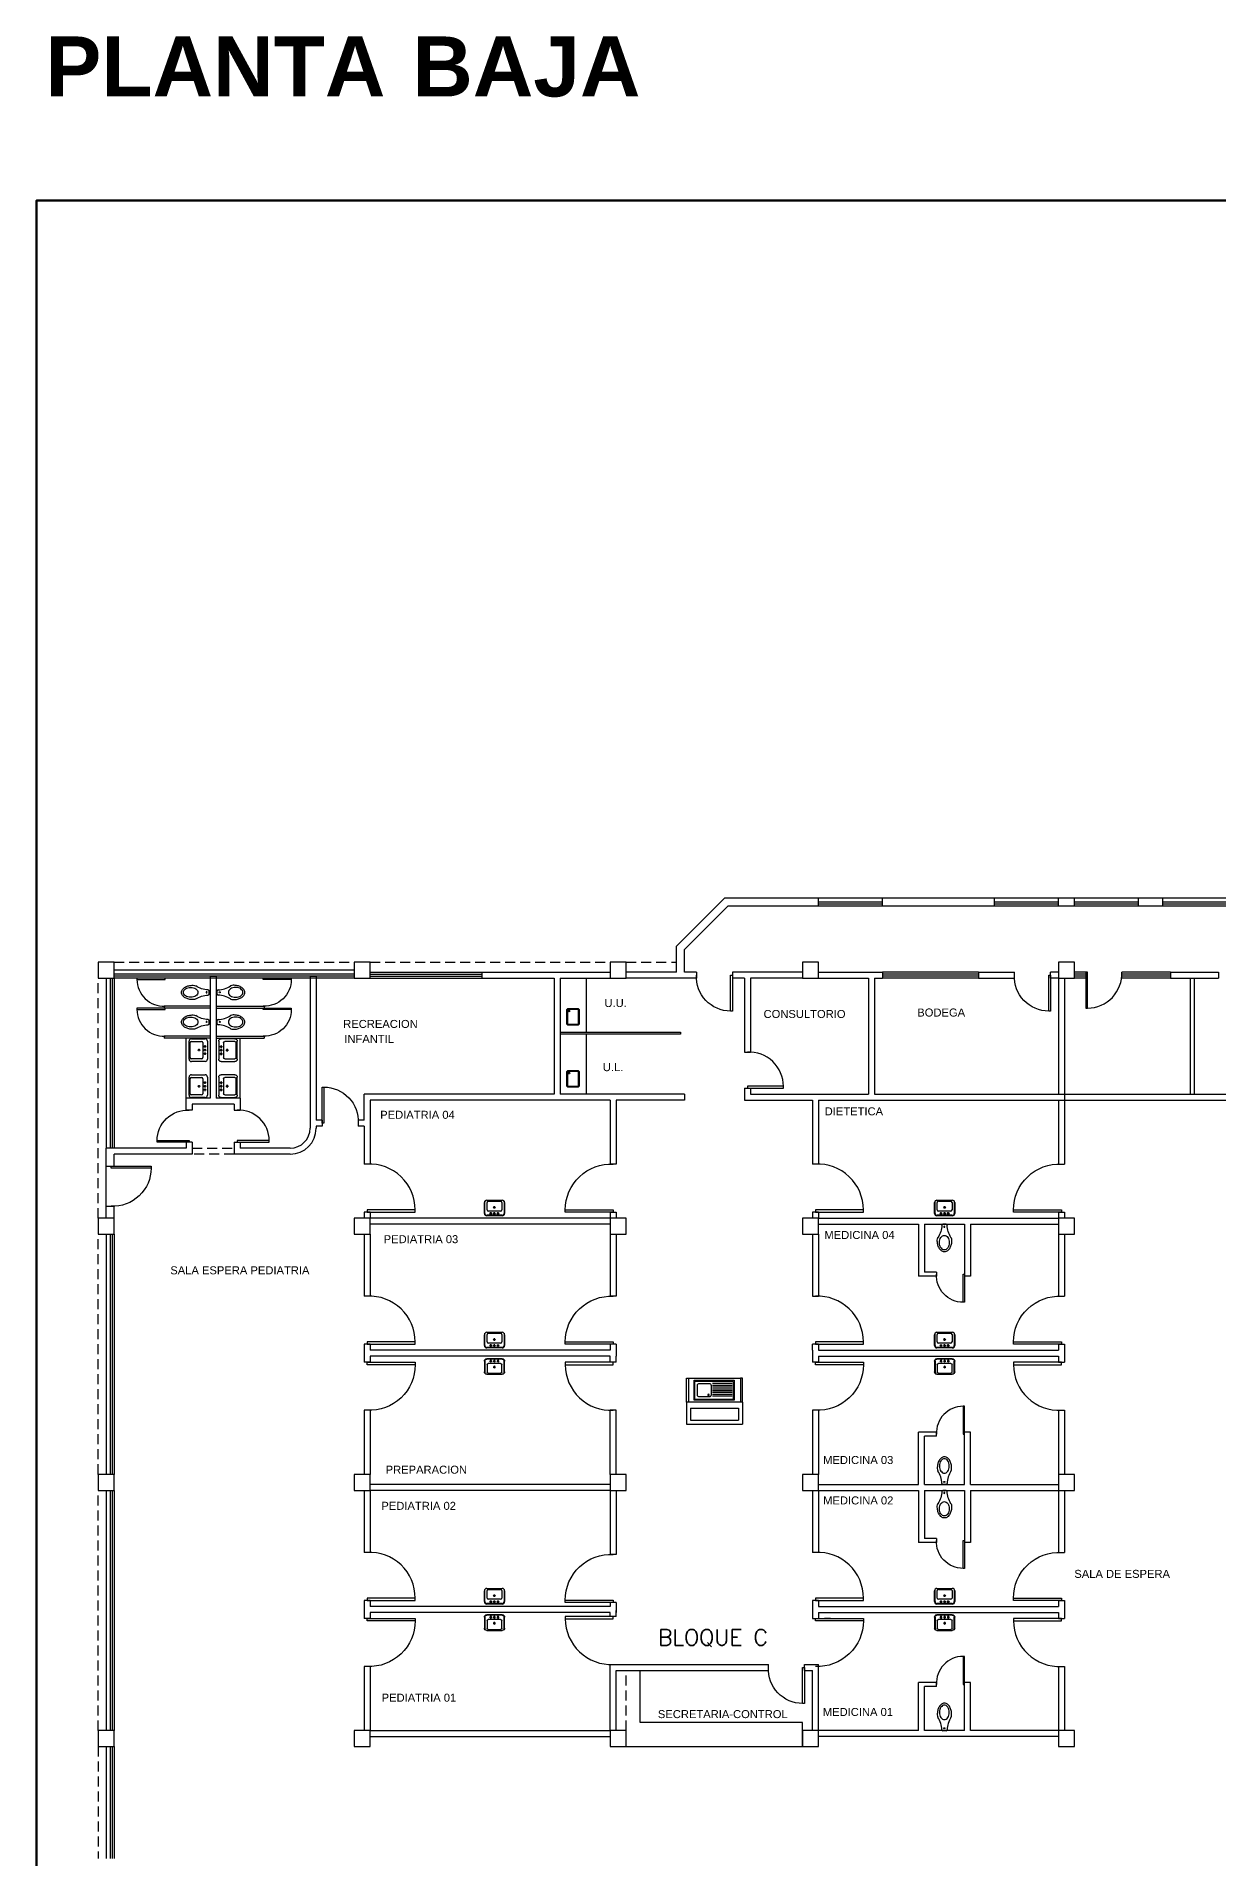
# Model space of a CAD drawing. Header units: metres. Extents: x 51 to 18146, y -212 to 18074.
# Drawn here: x 51.49 to 81.03, y 126.05 to 171.58 of the extents above; entities that cross this region are included whole.
import ezdxf

# ---------------------------------------------------------------- set-up
doc = ezdxf.new("R2010")
doc.units = ezdxf.units.M
doc.linetypes.add('HIDDEN', pattern=[0.375, 0.25, -0.125])
doc.layers.get('0').update_dxf_attribs({"color": 250})
for name, color, linetype in [('AY', 1, 'Continuous'), ('COL', 2, 'Continuous'), ('MU', 1, 'Continuous'), ('NO', 250, 'Continuous'), ('PA', 7, 'Continuous'), ('PU', 1, 'Continuous'), ('SA', 1, 'Continuous'), ('TA', 3, 'Continuous'), ('VE', 5, 'Continuous')]:
    doc.layers.add(name, color=color, linetype=linetype)
doc.layers.add('ZONAS', color=20, linetype='Continuous', lineweight=50)
doc.layers.get('0').freeze()
doc.styles.add('ROMANS', font='romans', dxfattribs={"height": 0.13})
doc.styles.get("Standard").update_dxf_attribs({"font": 'arial.ttf'})

# ---------------------------------------------------------------- blocks, each defined once
blk = doc.blocks.new('AS-01')
at = {"color": 0}
for p, q in [((-0.246, -0.098), (-0.246, 0.172)), ((-0.233, -0.135), (-0.233, 0.172)), ((-0.186, 0.232), (0.199, 0.232)), ((-0.186, 0.219), (0.199, 0.219)), ((-0.178, -0.103), (-0.178, 0.082)), ((-0.148, 0.112), (0.162, 0.112)), ((-0.053, 0.172), (-0.113, 0.172)), ((-0.083, 0.202), (-0.083, 0.142)), ((0.037, 0.172), (-0.023, 0.172)), ((0.037, 0.022), (-0.023, 0.022)), ((0.007, 0.202), (0.007, 0.142)), ((0.007, 0.052), (0.007, -0.008)), ((0.127, 0.172), (0.067, 0.172)), ((0.097, 0.202), (0.097, 0.142)), ((0.192, 0.082), (0.192, -0.103)), ((0.247, 0.172), (0.247, -0.135)), ((0.259, 0.172), (0.259, -0.098)), ((0.199, -0.158), (-0.186, -0.158)), ((0.162, -0.133), (-0.148, -0.133))]:
    blk.add_line(p, q, dxfattribs=at)
for centre in [(-0.083, 0.172), (0.007, 0.172), (0.007, 0.022), (0.097, 0.172)]:
    blk.add_circle(centre, 0.02, dxfattribs=at)
for centre, radius, start, end in [((-0.186, 0.172), 0.06, 90, 180), ((-0.186, 0.172), 0.0475, 90, 180), ((-0.148, 0.082), 0.03, 90, 180), ((0.162, 0.082), 0.03, 0, 90), ((0.199, 0.172), 0.06, 0, 90), ((0.199, 0.172), 0.0475, 0, 90), ((-0.186, -0.098), 0.06, 180, 270), ((-0.148, -0.103), 0.03, 180, 270), ((0.162, -0.103), 0.03, 270, 0), ((0.199, -0.098), 0.06, 270, 0)]:
    blk.add_arc(centre, radius, start, end, dxfattribs=at)
blk = doc.blocks.new('P-IZ')
at = {"color": 0}
blk.add_lwpolyline([(0.05, 1), (0.05, 0), (0, 0), (0, 1), (0.05, 1, -0.429311), (1, 0, -3.280951)], format="xyb", dxfattribs=at)
blk = doc.blocks.new('AS-03')
at = {"color": 0}
for p, q in [((-0.278, -0.098), (-0.278, 0.242)), ((-0.218, 0.302), (0.232, 0.302)), ((-0.211, -0.103), (-0.211, 0.152)), ((-0.181, 0.182), (0.194, 0.182)), ((-0.053, 0.242), (-0.113, 0.242)), ((-0.083, 0.272), (-0.083, 0.212)), ((0.037, 0.242), (-0.023, 0.242)), ((0.037, 0.092), (-0.023, 0.092)), ((0.007, 0.272), (0.007, 0.212)), ((0.007, 0.122), (0.007, 0.062)), ((0.127, 0.242), (0.067, 0.242)), ((0.097, 0.272), (0.097, 0.212)), ((0.224, 0.152), (0.224, -0.103)), ((0.292, 0.242), (0.292, -0.098)), ((0.232, -0.158), (-0.218, -0.158)), ((0.194, -0.133), (-0.181, -0.133))]:
    blk.add_line(p, q, dxfattribs=at)
for centre in [(-0.083, 0.242), (0.007, 0.242), (0.007, 0.092), (0.097, 0.242)]:
    blk.add_circle(centre, 0.02, dxfattribs=at)
for centre, radius, start, end in [((-0.218, 0.242), 0.06, 90, 180), ((-0.181, 0.152), 0.03, 90, 180), ((0.194, 0.152), 0.03, 0, 90), ((0.232, 0.242), 0.06, 0, 90), ((-0.218, -0.098), 0.06, 180, 270), ((-0.181, -0.103), 0.03, 180, 270), ((0.194, -0.103), 0.03, 270, 0), ((0.232, -0.098), 0.06, 270, 0)]:
    blk.add_arc(centre, radius, start, end, dxfattribs=at)
blk = doc.blocks.new('AS-14')
at = {"color": 0}
blk.add_line((-0.046, 0.483), (0.036, 0.483), dxfattribs=at)
for points in [[(-0.162, 0.158, 0.022879), (-0.17, 0.146, 0.128162), (-0.185, 0.088, 0.055069), (-0.173, -0.023, 0.068879), (-0.14, -0.11, 0.105724), (-0.079, -0.182, 0.165058), (-0.005, -0.207, 0.165058), (0.069, -0.182, 0.105724), (0.13, -0.11, 0.068879), (0.163, -0.023, 0.055069), (0.175, 0.088, 0.128162)], [(0.175, 0.088, 0.128162), (0.16, 0.146, 0.022879), (0.152, 0.158, 0.085166)]]:
    blk.add_lwpolyline(points, format="xyb", dxfattribs=at)
blk.add_lwpolyline([(-0.125, 0.023, 0.068446), (-0.116, -0.049, 0.080596), (-0.09, -0.105, 0.107056), (-0.047, -0.145, 0.138156), (-0.003, -0.158, 0.138156), (0.041, -0.145, 0.107056), (0.083, -0.105, 0.080596), (0.109, -0.049, 0.068446), (0.119, 0.023, 0.068446), (0.109, 0.095, 0.080596), (0.083, 0.151, 0.107056), (0.041, 0.191, 0.138156), (-0.003, 0.203, 0.138156), (-0.047, 0.191, 0.107056), (-0.09, 0.151, 0.080596), (-0.116, 0.095, 0.068446)], format="xyb", close=True, dxfattribs=at)
blk.add_circle((-0.002, 0.42), 0.0125, dxfattribs=at)
for centre, radius, start, end in [((-0.7, 0.487), 0.63, 327.6068, 357.4769), ((-0.046, 0.458), 0.025, 90, 177.4769), ((0.036, 0.458), 0.025, 2.5231, 90), ((0.69, 0.487), 0.63, 182.5231, 212.3932)]:
    blk.add_arc(centre, radius, start, end, dxfattribs=at)
blk = doc.blocks.new('P-DE')
at = {"color": 0}
blk.add_lwpolyline([(-0.05, 1), (-0.05, 0), (0, 0), (0, 1), (-0.05, 1, 0.429311), (-1, 0, 3.280951)], format="xyb", dxfattribs=at)
blk = doc.blocks.new('AS-28')
at = {"color": 0}
for points in [[(-0.201, 0.149), (-0.201, -0.121), (-0.176, -0.146), (0.174, -0.146), (0.199, -0.121), (0.199, 0.149), (0.174, 0.174), (-0.176, 0.174)], [(-0.181, 0.141), (-0.181, -0.112), (-0.168, -0.126), (0.165, -0.126), (0.179, -0.112), (0.179, 0.141), (0.165, 0.154), (-0.168, 0.154)]]:
    blk.add_lwpolyline(points, close=True, dxfattribs=at)
blk.add_circle((0.142, 0.115), 0.02, dxfattribs=at)
blk = doc.blocks.new('AS-07')
at = {"color": 0}
for p, q in [((0.446, 0.149), (-0.048, 0.149)), ((0.446, 0.104), (-0.048, 0.104)), ((0.446, 0.059), (-0.048, 0.059)), ((0.446, 0.014), (-0.048, 0.014)), ((0.446, -0.031), (-0.048, -0.031)), ((0.446, -0.076), (-0.048, -0.076)), ((0.446, -0.121), (-0.048, -0.121)), ((0.446, -0.166), (-0.048, -0.166))]:
    blk.add_line(p, q, dxfattribs=at)
blk.add_lwpolyline([(-0.507, 0.25), (-0.507, -0.25), (0.493, -0.25), (0.493, 0.25)], close=True, dxfattribs=at)
for points in [[(-0.487, 0.2), (-0.487, -0.2, 0.414214), (-0.457, -0.23), (0.443, -0.23, 0.414214), (0.473, -0.2), (0.473, 0.2, 0.414214), (0.443, 0.23), (-0.457, 0.23, 0.414214)], [(-0.421, 0.117), (-0.421, -0.123, 0.414214), (-0.371, -0.173), (-0.131, -0.173, 0.414214), (-0.081, -0.123), (-0.081, 0.117, 0.414214), (-0.131, 0.167), (-0.371, 0.167, 0.414214)]]:
    blk.add_lwpolyline(points, format="xyb", close=True, dxfattribs=at)
blk.add_circle((-0.147, 0.118), 0.02, dxfattribs=at)
blk = doc.blocks.new('-COL40-')
at = {"color": 0}
blk.add_lwpolyline([(-0.2, 0.2), (-0.2, -0.2), (0.2, -0.2), (0.2, 0.2)], close=True, dxfattribs=at)

msp = doc.modelspace()

# ---------------------------------------------------------------- linework, layer by layer
at = {"layer": 'AY', "color": 0, "linetype": 'HIDDEN'}
for p, q in [((53.434, 148.447), (59.434, 148.447)), ((59.834, 148.447), (65.834, 148.447)), ((66.234, 148.447), (67.484, 148.447)), ((53.034, 142.047), (53.034, 148.047)), ((55.384, 143.797), (56.434, 143.797)), ((56.434, 143.647), (55.384, 143.647)), ((53.034, 135.647), (53.034, 141.647)), ((53.034, 129.247), (53.034, 135.247)), ((53.034, 128.847), (53.034, 126.047))]:
    msp.add_line(p, q, dxfattribs=at)
at = {"layer": 'AY', "color": 0}
msp.add_line((53.234, 142.347), (53.234, 143.347), dxfattribs=at)
at = {"layer": 'MU', "color": 0}
for p, q in [((65.234, 148.047), (65.234, 146.697)), ((65.234, 146.647), (65.234, 145.147)), ((55.234, 145.047), (55.234, 146.547)), ((56.584, 145.047), (56.584, 146.547)), ((67.784, 138.047), (69.084, 138.047)), ((66.584, 129.447), (66.584, 130.747)), ((70.634, 129.447), (66.584, 129.447)), ((70.634, 128.847), (70.634, 129.447)), ((66.234, 128.847), (70.634, 128.847))]:
    msp.add_line(p, q, dxfattribs=at)
at = {"layer": 'MU', "color": 0, "linetype": 'HIDDEN'}
msp.add_line((66.234, 129.247), (66.234, 130.747), dxfattribs=at)
at = {"layer": 'NO'}
for p, q in [((80.325, 148.047), (80.325, 145.147)), ((80.425, 148.047), (80.425, 145.147))]:
    msp.add_line(p, q, dxfattribs=at)
at = {"layer": 'PA', "color": 0}
for p, q in [((67.484, 148.847), (68.684, 150.047)), ((67.684, 148.764), (68.767, 149.847)), ((71.034, 150.047), (68.684, 150.047)), ((71.034, 149.847), (68.767, 149.847)), ((71.034, 149.847), (71.034, 150.047)), ((72.634, 149.847), (72.634, 150.047)), ((75.434, 150.047), (72.634, 150.047)), ((75.434, 149.847), (72.634, 149.847)), ((75.434, 149.847), (75.434, 150.047)), ((77.434, 150.047), (77.034, 150.047)), ((77.034, 149.847), (77.034, 150.047)), ((77.434, 149.847), (77.034, 149.847)), ((77.434, 149.847), (77.434, 150.047)), ((79.034, 149.847), (79.034, 150.047)), ((79.634, 150.047), (79.034, 150.047)), ((79.634, 149.847), (79.034, 149.847)), ((79.634, 150.047), (79.634, 149.847)), ((67.484, 148.197), (67.484, 148.847)), ((67.684, 148.197), (67.684, 148.764)), ((55.834, 148.097), (55.984, 148.097)), ((55.834, 148.097), (55.834, 145.047)), ((55.984, 148.097), (55.984, 145.047)), ((58.334, 148.097), (58.484, 148.097)), ((58.334, 148.097), (58.334, 144.297)), ((58.484, 148.097), (58.484, 144.497)), ((62.634, 148.047), (62.634, 148.197)), ((62.634, 148.197), (65.834, 148.197)), ((62.634, 148.047), (64.434, 148.047)), ((64.434, 148.047), (64.434, 145.147)), ((64.584, 148.047), (65.834, 148.047)), ((64.584, 148.047), (64.584, 145.147)), ((67.484, 148.197), (66.234, 148.197)), ((67.984, 148.047), (66.234, 148.047)), ((67.984, 148.197), (67.684, 148.197)), ((67.984, 148.197), (67.984, 148.047)), ((68.884, 148.197), (68.884, 148.047)), ((70.634, 148.197), (68.884, 148.197)), ((69.184, 148.047), (68.884, 148.047)), ((69.184, 148.047), (69.184, 146.197)), ((69.334, 148.047), (69.334, 146.197)), ((70.634, 148.047), (69.334, 148.047)), ((71.034, 148.197), (72.634, 148.197)), ((71.034, 148.047), (72.284, 148.047)), ((72.284, 148.047), (72.284, 145.147)), ((72.434, 148.047), (72.634, 148.047)), ((72.434, 148.047), (72.434, 145.147)), ((72.634, 148.197), (72.634, 148.047)), ((75.034, 148.197), (75.934, 148.197)), ((75.034, 148.197), (75.034, 148.047)), ((75.034, 148.047), (75.934, 148.047)), ((75.934, 148.047), (75.934, 148.197)), ((77.034, 148.197), (76.834, 148.197)), ((76.834, 148.047), (76.834, 148.197)), ((77.034, 148.047), (76.834, 148.047)), ((77.034, 148.047), (77.034, 145.147)), ((77.184, 148.047), (77.184, 143.397)), ((79.834, 148.197), (81.034, 148.197)), ((79.834, 148.197), (79.834, 148.047)), ((79.834, 148.047), (81.034, 148.047)), ((81.034, 148.197), (81.034, 148.047)), ((69.184, 146.197), (69.334, 146.197)), ((69.184, 145.297), (69.334, 145.297)), ((69.184, 145.297), (69.184, 144.997)), ((69.334, 145.297), (69.334, 145.147)), ((55.234, 144.747), (55.234, 145.047)), ((55.834, 145.047), (55.234, 145.047)), ((55.384, 144.897), (55.384, 144.747)), ((56.434, 144.897), (55.384, 144.897)), ((56.584, 145.047), (55.984, 145.047)), ((56.434, 144.897), (56.434, 144.747)), ((56.584, 145.047), (56.584, 144.747)), ((59.684, 144.497), (59.684, 145.147)), ((64.434, 145.147), (59.684, 145.147)), ((59.834, 144.997), (59.834, 143.397)), ((65.834, 144.997), (59.834, 144.997)), ((67.684, 145.147), (64.584, 145.147)), ((65.834, 144.997), (65.834, 143.397)), ((67.684, 144.997), (65.984, 144.997)), ((65.984, 144.997), (65.984, 143.397)), ((67.684, 145.147), (67.684, 144.997)), ((69.184, 144.997), (70.884, 144.997)), ((69.334, 145.147), (72.284, 145.147)), ((70.884, 144.997), (70.884, 143.397)), ((71.034, 144.997), (71.034, 143.397)), ((71.034, 144.997), (83.834, 144.997)), ((72.434, 145.147), (83.834, 145.147)), ((77.034, 144.997), (77.034, 143.397)), ((55.384, 144.747), (55.234, 144.747)), ((56.434, 144.747), (56.584, 144.747)), ((58.634, 144.497), (58.484, 144.497)), ((58.484, 144.347), (58.484, 144.297)), ((58.634, 144.347), (58.484, 144.347)), ((58.634, 144.497), (58.634, 144.347)), ((59.684, 144.497), (59.534, 144.497)), ((59.534, 144.497), (59.534, 144.347)), ((59.684, 144.347), (59.534, 144.347)), ((59.684, 144.347), (59.684, 143.397)), ((55.384, 143.947), (55.234, 143.947)), ((55.234, 143.947), (55.234, 143.797)), ((55.384, 143.947), (55.384, 143.647)), ((56.434, 143.947), (56.434, 143.647)), ((56.434, 143.947), (56.584, 143.947)), ((56.584, 143.947), (56.584, 143.797)), ((55.234, 143.797), (53.234, 143.797)), ((53.234, 143.347), (53.234, 143.797)), ((55.384, 143.647), (53.434, 143.647)), ((53.434, 143.347), (53.434, 143.647)), ((57.834, 143.647), (56.434, 143.647)), ((57.834, 143.797), (56.584, 143.797)), ((53.234, 143.347), (53.434, 143.347)), ((59.834, 143.397), (59.684, 143.397)), ((65.984, 143.397), (65.834, 143.397)), ((71.034, 143.397), (70.884, 143.397)), ((77.034, 143.397), (77.184, 143.397)), ((53.234, 142.347), (53.434, 142.347)), ((53.234, 142.047), (53.234, 142.347)), ((53.434, 142.047), (53.434, 142.347)), ((59.834, 142.197), (59.684, 142.197)), ((59.684, 142.197), (59.684, 142.047)), ((59.834, 142.197), (59.834, 142.047)), ((65.834, 142.197), (65.834, 142.047)), ((65.834, 142.197), (65.984, 142.197)), ((65.984, 142.197), (65.984, 142.047)), ((71.034, 142.197), (70.884, 142.197)), ((70.884, 142.197), (70.884, 142.047)), ((71.034, 142.197), (71.034, 142.047)), ((77.034, 142.197), (77.034, 142.047)), ((77.034, 142.197), (77.184, 142.197)), ((77.184, 142.197), (77.184, 142.047)), ((59.684, 141.647), (59.684, 140.097)), ((65.834, 142.047), (59.834, 142.047)), ((65.834, 141.897), (59.834, 141.897)), ((59.834, 141.647), (59.834, 140.097)), ((63.434, 142.047), (62.434, 142.047)), ((65.834, 141.647), (65.834, 140.097)), ((65.984, 141.647), (65.984, 140.097)), ((70.884, 141.647), (70.884, 140.097)), ((71.034, 142.047), (77.034, 142.047)), ((71.034, 141.897), (73.534, 141.897)), ((71.034, 141.647), (71.034, 140.097)), ((73.534, 141.897), (73.534, 140.597)), ((73.684, 142.047), (74.684, 142.047)), ((73.684, 141.897), (73.684, 140.697)), ((73.684, 141.897), (74.684, 141.897)), ((74.684, 141.897), (74.684, 140.597)), ((74.834, 141.897), (74.834, 140.597)), ((74.834, 141.897), (77.034, 141.897)), ((77.034, 141.647), (77.034, 140.097)), ((77.184, 141.647), (77.184, 140.097)), ((73.984, 140.697), (73.684, 140.697)), ((73.984, 140.697), (73.984, 140.597)), ((73.984, 140.597), (73.534, 140.597)), ((74.834, 140.597), (74.684, 140.597)), ((59.834, 140.097), (59.684, 140.097)), ((65.984, 140.097), (65.834, 140.097)), ((70.884, 140.097), (71.034, 140.097)), ((77.034, 140.097), (77.184, 140.097)), ((59.834, 138.897), (59.684, 138.897)), ((59.684, 138.897), (59.684, 138.447)), ((59.834, 138.897), (59.834, 138.747)), ((65.984, 138.897), (65.834, 138.897)), ((65.834, 138.897), (65.834, 138.747)), ((65.984, 138.897), (65.984, 138.747)), ((71.034, 138.897), (70.884, 138.897)), ((70.884, 138.747), (70.884, 138.897)), ((71.034, 138.897), (71.034, 138.747)), ((77.034, 138.897), (77.034, 138.747)), ((77.034, 138.897), (77.184, 138.897)), ((77.184, 138.897), (77.184, 138.447)), ((59.834, 138.447), (59.684, 138.447)), ((65.834, 138.747), (59.834, 138.747)), ((65.834, 138.597), (59.834, 138.597)), ((59.834, 138.597), (59.834, 138.447)), ((65.834, 138.447), (65.834, 138.597)), ((65.984, 138.447), (65.834, 138.447)), ((65.984, 138.747), (65.984, 138.597)), ((65.984, 138.447), (65.984, 138.597)), ((70.884, 138.747), (70.884, 138.597)), ((70.884, 138.597), (70.884, 138.447)), ((71.034, 138.447), (70.884, 138.447)), ((71.034, 138.747), (77.034, 138.747)), ((71.034, 138.597), (77.034, 138.597)), ((71.034, 138.597), (71.034, 138.447)), ((77.034, 138.597), (77.034, 138.447)), ((77.034, 138.447), (77.184, 138.447)), ((59.834, 137.247), (59.684, 137.247)), ((59.684, 137.247), (59.684, 135.647)), ((59.834, 137.247), (59.834, 135.647)), ((65.834, 135.647), (65.834, 137.247)), ((65.984, 137.247), (65.834, 137.247)), ((65.984, 135.647), (65.984, 137.247)), ((67.734, 137.447), (67.734, 136.897)), ((69.134, 137.447), (67.734, 137.447)), ((67.834, 137.297), (67.834, 136.997)), ((67.834, 137.297), (69.034, 137.297)), ((69.034, 137.297), (69.034, 136.997)), ((69.134, 137.447), (69.134, 136.897)), ((70.884, 137.247), (70.884, 135.647)), ((71.034, 137.247), (70.884, 137.247)), ((71.034, 137.247), (71.034, 135.647)), ((77.034, 137.247), (77.034, 135.647)), ((77.034, 137.247), (77.184, 137.247)), ((77.184, 137.247), (77.184, 135.647)), ((67.734, 136.897), (69.134, 136.897)), ((67.834, 136.997), (69.034, 136.997)), ((73.984, 136.697), (73.534, 136.697)), ((73.534, 135.397), (73.534, 136.697)), ((73.984, 136.597), (73.684, 136.597)), ((73.684, 135.397), (73.684, 136.597)), ((73.984, 136.597), (73.984, 136.697)), ((74.834, 136.697), (74.684, 136.697)), ((74.684, 135.397), (74.684, 136.697)), ((74.834, 135.397), (74.834, 136.697)), ((59.684, 135.247), (59.684, 133.697)), ((65.834, 135.397), (59.834, 135.397)), ((65.834, 135.247), (59.834, 135.247)), ((59.834, 135.247), (59.834, 133.697)), ((65.834, 135.247), (65.834, 133.647)), ((65.984, 135.247), (65.984, 133.647)), ((70.884, 135.247), (70.884, 133.697)), ((71.034, 135.397), (73.534, 135.397)), ((71.034, 135.247), (73.534, 135.247)), ((71.034, 135.247), (71.034, 133.697)), ((73.534, 135.247), (73.534, 133.947)), ((73.684, 135.397), (74.684, 135.397)), ((73.684, 135.247), (74.684, 135.247)), ((73.684, 135.247), (73.684, 134.047)), ((74.684, 135.247), (74.684, 133.947)), ((74.834, 135.397), (77.034, 135.397)), ((74.834, 135.247), (77.034, 135.247)), ((74.834, 135.247), (74.834, 133.947)), ((77.034, 135.247), (77.034, 133.697)), ((77.184, 135.247), (77.184, 133.697)), ((73.984, 133.947), (73.534, 133.947)), ((73.984, 134.047), (73.684, 134.047)), ((73.984, 134.047), (73.984, 133.947)), ((74.834, 133.947), (74.684, 133.947)), ((59.834, 133.697), (59.684, 133.697)), ((65.984, 133.647), (65.834, 133.647)), ((71.034, 133.697), (70.884, 133.697)), ((77.034, 133.697), (77.184, 133.697)), ((59.684, 132.497), (59.684, 132.047)), ((59.834, 132.497), (59.684, 132.497)), ((59.684, 132.497), (59.684, 132.047)), ((59.834, 132.497), (59.834, 132.347)), ((59.834, 132.497), (59.834, 132.347)), ((71.034, 132.497), (70.884, 132.497)), ((70.884, 132.497), (70.884, 132.047)), ((70.884, 132.497), (70.884, 132.347)), ((71.034, 132.497), (71.034, 132.347)), ((71.034, 132.497), (71.034, 132.347)), ((77.034, 132.497), (77.034, 132.347)), ((77.034, 132.497), (77.184, 132.497)), ((77.034, 132.497), (77.034, 132.347)), ((77.184, 132.497), (77.184, 132.047)), ((77.184, 132.497), (77.184, 132.047)), ((59.834, 132.047), (59.684, 132.047)), ((65.834, 132.347), (59.834, 132.347)), ((65.834, 132.197), (59.834, 132.197)), ((59.834, 132.197), (59.834, 132.047)), ((59.834, 132.197), (59.834, 132.047)), ((65.984, 132.447), (65.834, 132.447)), ((65.834, 132.447), (65.834, 132.347)), ((65.834, 132.097), (65.834, 132.197)), ((65.984, 132.097), (65.834, 132.097)), ((65.984, 132.447), (65.984, 132.297)), ((65.984, 132.347), (65.984, 132.197)), ((65.984, 132.097), (65.984, 132.247)), ((70.884, 132.347), (70.884, 132.197)), ((70.884, 132.047), (71.034, 132.047)), ((71.034, 132.347), (77.034, 132.347)), ((71.034, 132.197), (77.034, 132.197)), ((71.034, 132.197), (71.034, 132.047)), ((71.334, 132.047), (71.184, 132.047)), ((77.034, 132.197), (77.034, 132.047)), ((77.034, 132.197), (77.034, 132.047)), ((77.034, 132.047), (77.184, 132.047)), ((59.834, 130.847), (59.684, 130.847)), ((59.684, 130.847), (59.684, 129.247)), ((59.834, 130.847), (59.834, 129.247)), ((65.834, 129.247), (65.834, 130.897)), ((65.834, 130.897), (69.784, 130.897)), ((65.984, 130.747), (69.784, 130.747)), ((65.984, 129.247), (65.984, 130.747)), ((69.784, 130.747), (69.784, 130.897)), ((70.684, 130.897), (71.034, 130.897)), ((70.684, 130.747), (70.684, 130.897)), ((70.684, 130.747), (70.884, 130.747)), ((70.884, 129.247), (70.884, 130.747)), ((71.034, 129.247), (71.034, 130.897)), ((77.034, 130.847), (77.034, 129.247)), ((77.034, 130.847), (77.184, 130.847)), ((77.184, 130.847), (77.184, 129.247)), ((73.984, 130.447), (73.534, 130.447)), ((73.534, 129.247), (73.534, 130.447)), ((73.984, 130.347), (73.684, 130.347)), ((73.684, 129.247), (73.684, 130.347)), ((73.984, 130.347), (73.984, 130.447)), ((74.834, 130.447), (74.684, 130.447)), ((74.684, 129.247), (74.684, 130.447)), ((74.834, 129.247), (74.834, 130.447)), ((59.834, 129.247), (65.834, 129.247)), ((59.834, 129.097), (65.834, 129.097)), ((73.534, 129.247), (71.034, 129.247)), ((77.034, 129.097), (71.034, 129.097)), ((74.684, 129.247), (73.684, 129.247)), ((77.034, 129.247), (74.834, 129.247))]:
    msp.add_line(p, q, dxfattribs=at)
at = {"layer": 'PA', "color": 15}
for radius in [0.65, 0.5]:
    msp.add_arc((57.834, 144.297), radius, 270, 0, dxfattribs=at)
at = {"layer": 'TA', "color": 0}
for p, q in [((55.834, 147.347), (54.684, 147.347)), ((54.684, 147.347), (54.684, 147.297)), ((55.834, 147.297), (54.684, 147.297)), ((55.984, 147.347), (57.184, 147.347)), ((55.984, 147.297), (57.184, 147.297)), ((57.184, 147.347), (57.184, 147.297)), ((64.584, 146.697), (67.584, 146.697)), ((67.584, 146.647), (64.584, 146.647)), ((67.584, 146.697), (67.584, 146.647)), ((54.684, 146.597), (54.684, 146.547)), ((55.834, 146.597), (54.684, 146.597)), ((55.834, 146.547), (54.684, 146.547)), ((55.984, 146.597), (57.184, 146.597)), ((55.984, 146.547), (57.184, 146.547)), ((57.184, 146.597), (57.184, 146.547)), ((67.734, 138.047), (67.784, 138.047)), ((67.734, 137.447), (67.734, 138.047)), ((67.784, 138.047), (67.784, 137.447)), ((69.084, 138.047), (69.084, 137.447)), ((69.134, 138.047), (69.084, 138.047)), ((69.134, 137.447), (69.134, 138.047))]:
    msp.add_line(p, q, dxfattribs=at)
at = {"layer": 'VE', "color": 0}
for p, q in [((72.634, 150.047), (71.034, 150.047)), ((72.634, 149.947), (71.034, 149.947)), ((72.634, 149.897), (71.034, 149.897)), ((72.634, 149.847), (71.034, 149.847)), ((77.034, 150.047), (75.434, 150.047)), ((77.034, 149.947), (75.434, 149.947)), ((77.034, 149.897), (75.434, 149.897)), ((77.034, 149.847), (75.434, 149.847)), ((79.034, 150.047), (77.434, 150.047)), ((79.034, 149.947), (77.434, 149.947)), ((79.034, 149.897), (77.434, 149.897)), ((79.034, 149.847), (77.434, 149.847)), ((81.234, 150.047), (79.634, 150.047)), ((81.234, 149.947), (79.634, 149.947)), ((81.234, 149.897), (79.634, 149.897)), ((81.234, 149.847), (79.634, 149.847)), ((53.234, 148.047), (53.234, 143.797)), ((53.334, 148.047), (53.334, 143.797)), ((53.384, 148.047), (53.384, 143.797)), ((59.434, 148.247), (53.434, 148.247)), ((59.434, 148.147), (53.434, 148.147)), ((59.434, 148.097), (53.434, 148.097)), ((53.434, 148.047), (53.434, 143.797)), ((59.434, 148.047), (53.434, 148.047)), ((59.834, 148.197), (62.634, 148.197)), ((59.834, 148.147), (62.634, 148.147)), ((59.834, 148.097), (62.634, 148.097)), ((59.834, 148.047), (62.634, 148.047)), ((75.034, 148.197), (72.634, 148.197)), ((75.034, 148.147), (72.634, 148.147)), ((75.034, 148.097), (72.634, 148.097)), ((75.034, 148.047), (72.634, 148.047)), ((77.759, 148.197), (77.434, 148.197)), ((77.759, 148.147), (77.434, 148.147)), ((77.759, 148.097), (77.434, 148.097)), ((77.759, 148.047), (77.434, 148.047)), ((79.834, 148.047), (78.608, 148.047)), ((79.834, 148.097), (78.613, 148.097)), ((79.834, 148.197), (78.614, 148.197)), ((79.834, 148.147), (78.615, 148.147)), ((53.234, 141.647), (53.234, 135.647)), ((53.334, 141.647), (53.334, 135.647)), ((53.384, 141.647), (53.384, 135.647)), ((53.434, 141.647), (53.434, 135.647)), ((53.234, 135.247), (53.234, 129.247)), ((53.334, 135.247), (53.334, 129.247)), ((53.384, 135.247), (53.384, 129.247)), ((53.434, 135.247), (53.434, 129.247)), ((53.234, 128.847), (53.234, 126.047)), ((53.334, 128.847), (53.334, 126.047)), ((53.384, 128.847), (53.384, 126.047)), ((53.434, 128.847), (53.434, 126.047))]:
    msp.add_line(p, q, dxfattribs=at)
at = {"layer": 'ZONAS', "color": 8, "lineweight": 140}
msp.add_lwpolyline([(131.252, 125.188), (51.493, 125.188), (51.493, 167.472), (131.252, 167.472)], close=True, dxfattribs=at)

# ---------------------------------------------------------------- block references
at = {"layer": 'COL', "color": 0}
for p in [(53.234, 148.247), (59.634, 148.247), (66.034, 148.247), (70.834, 148.247), (77.234, 148.247), (53.234, 141.847), (59.634, 141.847), (66.034, 141.847), (70.834, 141.847), (77.234, 141.847), (53.234, 135.447), (59.634, 135.447), (66.034, 135.447), (70.834, 135.447), (77.234, 135.447), (53.234, 129.047), (59.634, 129.047), (66.034, 129.047), (70.834, 129.047), (77.234, 129.047)]:
    msp.add_blockref('-COL40-', p, dxfattribs=at)
at = {"layer": 'PU', "color": 0}
for name, p, xscale, yscale, zscale, rotation in [('P-DE', (54.706, 148.047), 0.7000000000000001, 0.7000000000000001, 0.7000000000000001, 90), ('P-DE', (57.162, 148.047), -0.7000000000000001, 0.7000000000000001, 0.7000000000000001, 270), ('P-IZ', (68.884, 148.122), 0.9, 0.9, 0.9, 180), ('P-DE', (76.834, 148.122), -0.9, 0.9, 0.9, 180), ('P-DE', (77.714, 148.197), 0.9, 0.9, 0.9, 180), ('P-DE', (54.706, 147.297), 0.7000000000000001, 0.7000000000000001, 0.7000000000000001, 90), ('P-DE', (57.162, 147.297), -0.7000000000000001, 0.7000000000000001, 0.7000000000000001, 270), ('P-DE', (69.259, 145.297), 0.9, 0.9, 0.9, 270), ('P-IZ', (55.309, 143.947), 0.8, 0.8, 0.8, 90), ('P-IZ', (56.509, 143.947), -0.8, 0.8, 0.8, 270), ('P-DE', (53.359, 143.347), -0.9999959999999997, 0.9999959999999997, 0.9999959999999997, 270), ('P-DE', (59.759, 142.197), 1.199999999999999, 1.199999999999999, 1.199999999999999, 270), ('P-DE', (65.909, 142.197), -1.199999999999999, 1.199999999999999, 1.199999999999999, 90), ('P-DE', (70.959, 142.197), 1.199999999999999, 1.199999999999999, 1.199999999999999, 270), ('P-DE', (77.109, 142.197), -1.199999999999999, 1.199999999999999, 1.199999999999999, 90), ('P-DE', (74.684, 140.647), -0.7000000000000001, 0.7000000000000001, 0.7000000000000001, 180), ('P-DE', (59.759, 138.897), 1.199999999999999, 1.199999999999999, 1.199999999999999, 270), ('P-DE', (65.909, 138.897), -1.199999999999999, 1.199999999999999, 1.199999999999999, 90), ('P-DE', (70.959, 138.897), 1.199999999999999, 1.199999999999999, 1.199999999999999, 270), ('P-DE', (77.109, 138.897), -1.199999999999999, 1.199999999999999, 1.199999999999999, 90), ('P-DE', (59.759, 138.447), -1.199999999999999, 1.199999999999999, 1.199999999999999, 270), ('P-DE', (65.909, 138.447), 1.199999999999999, 1.199999999999999, 1.199999999999999, 90), ('P-DE', (70.959, 138.447), -1.199999999999999, 1.199999999999999, 1.199999999999999, 270), ('P-DE', (77.109, 138.447), 1.199999999999999, 1.199999999999999, 1.199999999999999, 90), ('P-DE', (74.684, 133.997), -0.7000000000000001, 0.7000000000000001, 0.7000000000000001, 180), ('P-DE', (59.759, 132.497), 1.199999999999999, 1.199999999999999, 1.199999999999999, 270), ('P-DE', (65.909, 132.447), -1.199999999999999, 1.199999999999999, 1.199999999999999, 90), ('P-DE', (70.959, 132.497), 1.199999999999999, 1.199999999999999, 1.199999999999999, 270), ('P-DE', (77.109, 132.497), -1.199999999999999, 1.199999999999999, 1.199999999999999, 90), ('P-DE', (59.759, 132.047), -1.199999999999999, 1.199999999999999, 1.199999999999999, 270), ('P-DE', (65.909, 132.097), 1.199999999999999, 1.199999999999999, 1.199999999999999, 90), ('P-DE', (70.959, 132.047), -1.199999999999999, 1.199999999999999, 1.199999999999999, 270), ('P-DE', (77.109, 132.047), 1.199999999999999, 1.199999999999999, 1.199999999999999, 90), ('P-IZ', (70.684, 130.822), 0.9, 0.9, 0.9, 180)]:
    msp.add_blockref(name, p, dxfattribs=dict(at, xscale=xscale, yscale=yscale, zscale=zscale, rotation=rotation))
for name, p, xscale, yscale, zscale in [('P-IZ', (58.634, 144.422), 0.9, 0.9, 0.9), ('P-DE', (74.684, 136.647), 0.7000000000000001, 0.7000000000000001, 0.7000000000000001), ('P-DE', (74.684, 130.397), 0.7000000000000001, 0.7000000000000001, 0.7000000000000001)]:
    msp.add_blockref(name, p, dxfattribs=dict(at, xscale=xscale, yscale=yscale, zscale=zscale))
at = {"layer": 'SA', "color": 0, "xscale": -1}
for name, p, rotation in [('AS-14', (55.324, 147.693), 270), ('AS-14', (55.324, 146.952), 270), ('AS-03', (56.352, 146.252), 90), ('AS-03', (56.352, 145.352), 90)]:
    msp.add_blockref(name, p, dxfattribs=dict(at, rotation=rotation))
at = {"layer": 'SA', "color": 0}
for name, p, rotation in [('AS-14', (56.494, 147.693), 90), ('AS-14', (56.494, 146.952), 90), ('AS-28', (64.916, 147.08), 90), ('AS-03', (55.466, 146.254), 270), ('AS-28', (64.916, 145.53), 90), ('AS-03', (55.466, 145.352), 270), ('AS-01', (62.945, 142.338), 180), ('AS-01', (74.195, 142.338), 180), ('AS-01', (62.945, 139.038), 180), ('AS-01', (74.195, 139.038), 180), ('AS-14', (74.179, 135.879), 180), ('AS-01', (62.945, 132.638), 180), ('AS-01', (74.195, 132.638), 180), ('AS-14', (74.179, 129.722), 180)]:
    msp.add_blockref(name, p, dxfattribs=dict(at, rotation=rotation))
at = {"layer": 'SA', "color": 0, "xscale": -1}
for name, p in [('AS-14', (74.179, 141.414)), ('AS-01', (62.945, 138.305)), ('AS-01', (74.195, 138.305)), ('AS-14', (74.179, 134.764)), ('AS-01', (62.945, 131.905)), ('AS-01', (74.195, 131.905))]:
    msp.add_blockref(name, p, dxfattribs=at)
at = {"layer": 'SA', "color": 15, "xscale": -1, "rotation": 180}
msp.add_blockref('AS-07', (68.434, 137.747), dxfattribs=at)

# ---------------------------------------------------------------- texts
at = {"layer": 'NO', "color": 0}
for s, p in [('U.U.', (65.688, 147.324)), ('CONSULTORIO', (69.664, 147.05)), ('BODEGA', (73.505, 147.086)), ('RECREACION', (59.159, 146.801)), ('INFANTIL', (59.187, 146.427)), ('U.L.', (65.647, 145.722)), ('DIETETICA', (71.191, 144.617)), ('PEDIATRIA 04', (60.084, 144.531)), ('PEDIATRIA 03', (60.171, 141.423)), ('MEDICINA 04', (71.184, 141.528)), ('SALA ESPERA PEDIATRIA', (54.838, 140.645)), ('PREPARACION', (60.22, 135.663)), ('MEDICINA 03', (71.152, 135.905)), ('PEDIATRIA 02', (60.113, 134.76)), ('MEDICINA 02', (71.153, 134.895)), ('SALA DE ESPERA', (77.429, 133.06)), ('PEDIATRIA 01', (60.12, 129.966)), ('SECRETARIA-CONTROL', (67.023, 129.556)), ('MEDICINA 01', (71.145, 129.609))]:
    msp.add_text(s, height=0.2, dxfattribs=at).set_placement(p)
at = {"layer": 'NO', "color": 0, "style": 'ROMANS'}
msp.add_text('BLOQUE C', height=0.4, dxfattribs=at).set_placement((67.027, 131.373))
at = {"layer": 'ZONAS', "color": 7, "true_color": 0xffffff, "char_height": 1.5, "attachment_point": 1}
for s, insert in [('{\\fArial|b1|i0|c0|p34;PLANTA }', (51.717, 171.575)), ('{\\fArial|b1|i0|c0|p34;BAJA}', (60.884, 171.575))]:
    msp.add_mtext_dynamic_manual_height_columns(s, width=0.00983, gutter_width=0.00294, heights=[0.0000688], dxfattribs=dict(at, insert=insert))

doc.saveas('drawing.dxf')
